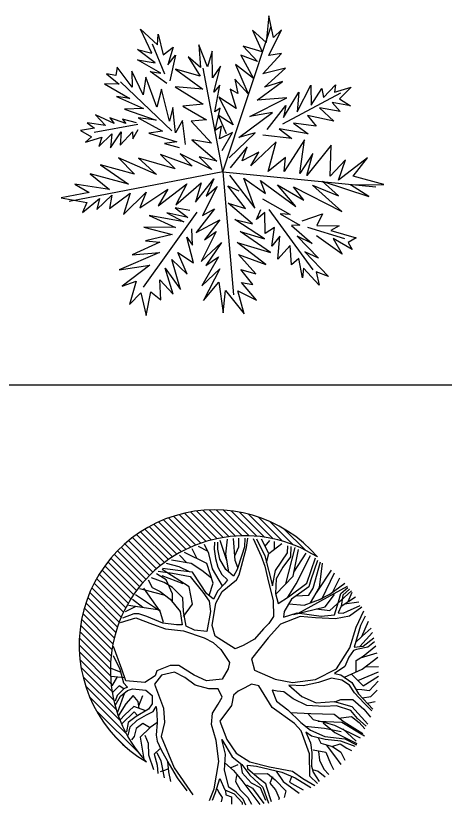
# Model space of a CAD drawing. Header units: inches. Extents: x 7658 to 73799, y 48 to 40262.
# Drawn here: x 26066 to 28122, y 5763 to 9547 of the extents above; entities that cross this region are included whole.
import ezdxf

# ---------------------------------------------------------------- set-up
doc = ezdxf.new("R2010")
doc.units = ezdxf.units.IN
doc.layers.add('www.cad-blocks.net', color=7, linetype='Continuous')
doc.styles.get("Standard").update_dxf_attribs({"font": 'arial.ttf'})

# ---------------------------------------------------------------- blocks, each defined once
blk = doc.blocks.new('A$C516926BB')
blk.add_line((0, 7.0831), (60.3118, 7.0831))
blk = doc.blocks.new('A$C6E1C5E21')
at = {"linetype": 'ByBlock'}
for p, q in [((0.9945, 1.4366), (0.981, 1.3089)), ((1.0157, 1.3319), (0.9945, 1.4366)), ((0.433, 1.2575), (0.379, 1.3726)), ((0.379, 1.3726), (0.4604, 1.2976)), ((0.7728, 0.689), (1.0049, 1.3876)), ((0.981, 1.3089), (0.9161, 1.3679)), ((0.9161, 1.3679), (0.9616, 1.2642)), ((0.9938, 1.2456), (1.0547, 1.3696)), ((1.0547, 1.3696), (1.0157, 1.3319)), ((0.4604, 1.2976), (0.4644, 1.3491)), ((0.4644, 1.3491), (0.4884, 1.2492)), ((0.4954, 1.157), (0.4364, 1.3007)), ((0.7002, 1.1914), (0.6582, 1.2974)), ((0.6582, 1.2974), (0.6667, 1.1893)), ((0.9616, 1.2642), (0.8714, 1.2905)), ((0.8714, 1.2905), (0.9387, 1.2172)), ((0.4494, 1.2115), (0.3656, 1.2749)), ((0.3656, 1.2749), (0.433, 1.2575)), ((0.4884, 1.2492), (0.5357, 1.2864)), ((0.5357, 1.2864), (0.5106, 1.202)), ((0.7223, 1.2669), (0.7002, 1.1914)), ((0.7238, 1.1391), (0.7223, 1.2669)), ((0.9653, 1.1588), (1.0537, 1.2561)), ((1.0537, 1.2561), (0.9938, 1.2456)), ((0.4765, 1.1615), (0.3652, 1.2257)), ((0.3652, 1.2257), (0.4494, 1.2115)), ((0.5106, 1.202), (0.5475, 1.2473)), ((0.5475, 1.2473), (0.5202, 1.1254)), ((0.6667, 1.1893), (0.608, 1.2403)), ((0.608, 1.2403), (0.6642, 1.1477)), ((0.9387, 1.2172), (0.8596, 1.2478)), ((0.8596, 1.2478), (0.9197, 1.1357)), ((0.2671, 1.1899), (0.2614, 1.1502)), ((0.339, 1.0946), (0.2671, 1.1899)), ((0.6642, 1.1477), (0.5461, 1.1815)), ((0.5461, 1.1815), (0.6771, 1.0843)), ((0.7728, 0.689), (0.6799, 1.186)), ((0.7621, 1.1944), (0.7238, 1.1391)), ((0.7297, 1.0712), (0.7621, 1.1944)), ((0.9197, 1.1357), (0.8336, 1.2026)), ((0.8336, 1.2026), (0.8944, 1.0621)), ((1.0728, 1.1849), (0.9653, 1.1588)), ((0.9731, 1.0941), (1.0728, 1.1849)), ((0.2614, 1.1502), (0.2168, 1.1587)), ((0.2168, 1.1587), (0.2764, 1.1092)), ((0.3926, 1.0572), (0.3377, 1.1706)), ((0.3377, 1.1706), (0.339, 1.0946)), ((0.4052, 1.1424), (0.3926, 1.0572)), ((0.4575, 0.9982), (0.4052, 1.1424)), ((0.5061, 1.1121), (0.4252, 1.1695)), ((0.4252, 1.1695), (0.4765, 1.1615)), ((0.2764, 1.1092), (0.2064, 1.1109)), ((0.2064, 1.1109), (0.329, 1.0401)), ((0.53, 0.8854), (0.2829, 1.1205)), ((0.7592, 1.1036), (0.7297, 1.0712)), ((0.7348, 0.9757), (0.7592, 1.1036)), ((0.8944, 1.0621), (0.8303, 1.1335)), ((0.8303, 1.1335), (0.8461, 1.0642)), ((0.9377, 1.0328), (1.0598, 1.1214)), ((1.0598, 1.1214), (0.9731, 1.0941)), ((1.1287, 0.9763), (1.1956, 1.1033)), ((1.1956, 1.1033), (1.1965, 1.0081)), ((1.2547, 1.0455), (1.3134, 1.1062)), ((1.3134, 1.1062), (1.3079, 1.0707)), ((0.4794, 1.0845), (0.4575, 0.9982)), ((0.5177, 0.9312), (0.4794, 1.0845)), ((0.6771, 1.0843), (0.5459, 1.0955)), ((0.5459, 1.0955), (0.6786, 1.0125)), ((0.8461, 1.0642), (0.809, 1.0856)), ((0.809, 1.0856), (0.8368, 0.9921)), ((1.061, 0.9186), (1.3386, 1.068)), ((1.0637, 0.9493), (1.1377, 1.07)), ((1.1377, 1.07), (1.1287, 0.9763)), ((1.1965, 1.0081), (1.2473, 1.0885)), ((1.2473, 1.0885), (1.2547, 1.0455)), ((1.3079, 1.0707), (1.3887, 1.095)), ((1.3887, 1.095), (1.3327, 1.0391)), ((0.329, 1.0401), (0.2637, 1.0499)), ((0.2637, 1.0499), (0.3937, 0.992)), ((0.8368, 0.9921), (0.7541, 1.0463)), ((0.7541, 1.0463), (0.8237, 0.9136)), ((0.9029, 0.954), (1.0793, 1.0435)), ((1.0793, 1.0435), (0.9377, 1.0328)), ((1.3327, 1.0391), (1.3841, 1.0052)), ((0.3937, 0.992), (0.3034, 0.9883)), ((0.3034, 0.9883), (0.4537, 0.9359)), ((0.5342, 0.9969), (0.5177, 0.9312)), ((0.5461, 0.8761), (0.5342, 0.9969)), ((0.6786, 1.0125), (0.5813, 1.0041)), ((0.5813, 1.0041), (0.6959, 0.938)), ((0.7601, 0.9934), (0.7348, 0.9757)), ((0.737, 0.8863), (0.7601, 0.9934)), ((0.9851, 0.8914), (1.0755, 1.007)), ((1.0755, 1.007), (1.0637, 0.9493)), ((1.3357, 0.9772), (1.2367, 0.9957)), ((1.2367, 0.9957), (1.3045, 0.9307)), ((1.3841, 1.0052), (1.2966, 1.0213)), ((1.2966, 1.0213), (1.3357, 0.9772)), ((0.2534, 0.9203), (0.1633, 0.9616)), ((0.1633, 0.9616), (0.2111, 0.9104)), ((0.3093, 0.9203), (0.2325, 0.9475)), ((0.2325, 0.9475), (0.2534, 0.9203)), ((0.4537, 0.9359), (0.3676, 0.9469)), ((0.3676, 0.9469), (0.484, 0.884)), ((0.8237, 0.9136), (0.7514, 0.9597)), ((0.7514, 0.9597), (0.7896, 0.8731)), ((0.8493, 0.8537), (1.0109, 0.9733)), ((1.0109, 0.9733), (0.9029, 0.954)), ((1.3045, 0.9307), (1.1785, 0.9583)), ((1.1785, 0.9583), (1.2206, 0.9082)), ((0.2111, 0.9104), (0.1243, 0.9239)), ((0.1243, 0.9239), (0.1586, 0.8977)), ((0.3666, 0.9152), (0.1573, 0.8769)), ((0.3604, 0.9231), (0.293, 0.9405)), ((0.293, 0.9405), (0.3093, 0.9203)), ((0.5796, 0.9341), (0.5461, 0.8761)), ((0.5953, 0.8197), (0.5796, 0.9341)), ((0.6959, 0.938), (0.6212, 0.9316)), ((0.6212, 0.9316), (0.7191, 0.8256)), ((1.2206, 0.9082), (1.1121, 0.9214)), ((1.1121, 0.9214), (1.1816, 0.8705)), ((0.1586, 0.8977), (0.092, 0.8866)), ((0.092, 0.8866), (0.1452, 0.8559)), ((0.1792, 0.8105), (0.2421, 0.871)), ((0.2355, 0.8038), (0.286, 0.88)), ((0.2421, 0.871), (0.2355, 0.8038)), ((0.2813, 0.816), (0.3403, 0.8809)), ((0.286, 0.88), (0.2813, 0.816)), ((0.3403, 0.8809), (0.3425, 0.8474)), ((0.3425, 0.8474), (0.3676, 0.891)), ((0.484, 0.884), (0.4184, 0.8746)), ((0.4184, 0.8746), (0.5535, 0.8331)), ((0.7666, 0.9079), (0.737, 0.8863)), ((0.7571, 0.8467), (0.7666, 0.9079)), ((0.8199, 0.8772), (0.7571, 0.8467)), ((0.7696, 0.7901), (0.8199, 0.8772)), ((0.8034, 0.7555), (0.9282, 0.8748)), ((0.9282, 0.8748), (0.8493, 0.8537)), ((1.1816, 0.8705), (1.0429, 0.8947)), ((1.0429, 0.8947), (1.1043, 0.8484)), ((0.1452, 0.8559), (0.1153, 0.8302)), ((0.1153, 0.8302), (0.1944, 0.8555)), ((0.1944, 0.8555), (0.1792, 0.8105)), ((0.5535, 0.8331), (0.4946, 0.8241)), ((0.7191, 0.8256), (0.625, 0.8413)), ((0.625, 0.8413), (0.7449, 0.7398)), ((1.1043, 0.8484), (0.9651, 0.8643)), ((1.1648, 0.8414), (1.0664, 0.6896)), ((1.1426, 0.6801), (1.1648, 0.8414)), ((0.4946, 0.8241), (0.5652, 0.8048)), ((0.89, 0.8087), (0.808, 0.7077)), ((0.8659, 0.7409), (0.89, 0.8087)), ((1.0283, 0.8321), (0.9079, 0.7167)), ((0.9898, 0.6909), (1.0283, 0.8321)), ((1.2927, 0.8171), (1.1763, 0.6714)), ((1.2879, 0.6672), (1.2927, 0.8171)), ((0.6274, 0.7152), (0.4747, 0.771)), ((0.4747, 0.771), (0.5449, 0.7026)), ((0.7216, 0.6995), (0.5692, 0.7746)), ((0.5692, 0.7746), (0.6274, 0.7152)), ((0.7449, 0.7398), (0.6602, 0.7608)), ((0.6602, 0.7608), (0.7216, 0.6995)), ((0.946, 0.7828), (0.8659, 0.7409)), ((0.9079, 0.7167), (0.946, 0.7828)), ((1.2043, 0.7757), (1.1426, 0.6801)), ((1.1763, 0.6714), (1.2043, 0.7757)), ((0.3498, 0.6776), (0.1881, 0.7215)), ((0.1881, 0.7215), (0.3219, 0.6292)), ((0.4565, 0.6762), (0.2744, 0.7555)), ((0.2744, 0.7555), (0.3498, 0.6776)), ((0.5449, 0.7026), (0.3702, 0.754)), ((0.3702, 0.754), (0.4565, 0.6762)), ((1.073, 0.7568), (0.9898, 0.6909)), ((1.0664, 0.6896), (1.073, 0.7568)), ((1.361, 0.7454), (1.2879, 0.6672)), ((1.4659, 0.7558), (1.3268, 0.649)), ((1.3268, 0.649), (1.361, 0.7454)), ((1.3981, 0.6681), (1.4659, 0.7558)), ((0.7728, 0.689), (0.0373, 0.5461)), ((0.7728, 0.689), (0.824, 0.0984)), ((0.7728, 0.689), (1.506, 0.6165)), ((0.3219, 0.6292), (0.138, 0.6794)), ((0.138, 0.6794), (0.2303, 0.6046)), ((0.6421, 0.5432), (0.7306, 0.6556)), ((0.7306, 0.6556), (0.6931, 0.5719)), ((0.8051, 0.6728), (0.9266, 0.5145)), ((0.9266, 0.5145), (0.8743, 0.6586)), ((0.8743, 0.6586), (0.9775, 0.584)), ((0.9775, 0.584), (0.9538, 0.6472)), ((0.9538, 0.6472), (1.1223, 0.5219)), ((1.3265, 0.5739), (1.249, 0.6445)), ((1.249, 0.6445), (1.4732, 0.5709)), ((1.5451, 0.6284), (1.3981, 0.6681)), ((0.2303, 0.6046), (0.0641, 0.6296)), ((0.0641, 0.6296), (0.1334, 0.5896)), ((0.3768, 0.5158), (0.5107, 0.6062)), ((0.4642, 0.5255), (0.6007, 0.6316)), ((0.5107, 0.6062), (0.4642, 0.5255)), ((0.5487, 0.5305), (0.6693, 0.635)), ((0.6007, 0.6316), (0.5487, 0.5305)), ((0.6693, 0.635), (0.6421, 0.5432)), ((0.7459, 0.6188), (0.6758, 0.4786)), ((0.6931, 0.5719), (0.7459, 0.6188)), ((0.8822, 0.5121), (0.797, 0.6215)), ((0.797, 0.6215), (0.8498, 0.5975)), ((1.1223, 0.5219), (1.0359, 0.6256)), ((1.0359, 0.6256), (1.1617, 0.5529)), ((1.1617, 0.5529), (1.1121, 0.616)), ((1.1121, 0.616), (1.3428, 0.4978)), ((1.3428, 0.4978), (1.2027, 0.6239)), ((1.2027, 0.6239), (1.3265, 0.5739)), ((1.3847, 0.6263), (1.5451, 0.6284)), ((1.4732, 0.5709), (1.3847, 0.6263)), ((0.1334, 0.5896), (0, 0.5634)), ((0.1702, 0.5081), (0.2419, 0.5764)), ((0.2305, 0.512), (0.3293, 0.5862)), ((0.2419, 0.5764), (0.2305, 0.512)), ((0.2981, 0.4838), (0.4072, 0.5907)), ((0.3293, 0.5862), (0.2981, 0.4838)), ((0.4072, 0.5907), (0.3768, 0.5158)), ((0, 0.5634), (0.123, 0.5418)), ((0.1018, 0.4939), (0.1834, 0.5607)), ((0.123, 0.5418), (0.1018, 0.4939)), ((0.1834, 0.5607), (0.1702, 0.5081)), ((0.9154, 0.4392), (0.7987, 0.5388)), ((0.7987, 0.5388), (0.8822, 0.5121)), ((0.9635, 0.5598), (1.0958, 0.4835)), ((0.6484, 0.4944), (0.3915, 0.1352)), ((0.6147, 0.5031), (0.5445, 0.5157)), ((0.5445, 0.5157), (0.606, 0.4695)), ((0.7337, 0.5119), (0.6459, 0.397)), ((0.6758, 0.4786), (0.7337, 0.5119)), ((0.9342, 0.4606), (0.9554, 0.5086)), ((0.9745, 0.4932), (0.9342, 0.4606)), ((0.9769, 0.393), (0.9745, 0.4932)), ((0.9938, 0.5079), (1.205, 0.2182)), ((0.5872, 0.4481), (0.4205, 0.4797)), ((0.4205, 0.4797), (0.5464, 0.4221)), ((0.606, 0.4695), (0.5047, 0.4914)), ((0.5047, 0.4914), (0.5872, 0.4481)), ((0.6459, 0.397), (0.7589, 0.4586)), ((0.7589, 0.4586), (0.6864, 0.3628)), ((0.9728, 0.3673), (0.8307, 0.4601)), ((0.8307, 0.4601), (0.9154, 0.4392)), ((1.0958, 0.4835), (1.0484, 0.4871)), ((1.0484, 0.4871), (1.142, 0.4331)), ((1.1541, 0.4541), (1.2503, 0.4867)), ((1.2503, 0.4867), (1.2228, 0.4316)), ((0.5464, 0.4221), (0.3946, 0.4237)), ((0.3946, 0.4237), (0.531, 0.388)), ((1.0211, 0.4212), (0.9769, 0.393)), ((1.0082, 0.3318), (1.0211, 0.4212)), ((1.142, 0.4331), (1.1018, 0.4305)), ((1.1018, 0.4305), (1.201, 0.3453)), ((1.1789, 0.4226), (1.3568, 0.3693)), ((1.2228, 0.4316), (1.3312, 0.4293)), ((1.3312, 0.4293), (1.2906, 0.4075)), ((0.531, 0.388), (0.404, 0.3581)), ((0.628, 0.3363), (0.6245, 0.4158)), ((0.7413, 0.4021), (0.6693, 0.2587)), ((0.6864, 0.3628), (0.7413, 0.4021)), ((1.0014, 0.3014), (0.8572, 0.4018)), ((0.8572, 0.4018), (0.9728, 0.3673)), ((1.047, 0.3804), (1.0082, 0.3318)), ((1.0371, 0.27), (1.047, 0.3804)), ((1.201, 0.3453), (1.1288, 0.3805)), ((1.1288, 0.3805), (1.2309, 0.2742)), ((1.3456, 0.2941), (1.2224, 0.3824)), ((1.2906, 0.4075), (1.412, 0.3719)), ((0.4712, 0.3515), (0.3391, 0.2902)), ((0.404, 0.3581), (0.4712, 0.3515)), ((0.633, 0.2517), (0.6012, 0.3755)), ((0.6012, 0.3755), (0.628, 0.3363)), ((0.6693, 0.2587), (0.7674, 0.3505)), ((0.7674, 0.3505), (0.6923, 0.239)), ((0.9787, 0.2435), (0.8425, 0.3501)), ((0.8425, 0.3501), (1.0014, 0.3014)), ((1.3928, 0.3163), (1.3025, 0.3684)), ((1.3025, 0.3684), (1.3456, 0.2941)), ((1.412, 0.3719), (1.3731, 0.3492)), ((1.3731, 0.3492), (1.3928, 0.3163)), ((1.096, 0.3349), (1.0371, 0.27)), ((1.103, 0.2427), (1.096, 0.3349)), ((1.2309, 0.2742), (1.1668, 0.3048)), ((1.1668, 0.3048), (1.279, 0.1862)), ((0.4708, 0.3023), (0.2764, 0.2189)), ((0.3391, 0.2902), (0.4708, 0.3023)), ((0.5703, 0.1245), (0.5289, 0.2688)), ((0.5289, 0.2688), (0.6022, 0.1985)), ((0.6022, 0.1985), (0.5583, 0.3013)), ((0.5583, 0.3013), (0.633, 0.2517)), ((0.7532, 0.2812), (0.6731, 0.1425)), ((0.6923, 0.239), (0.7532, 0.2812)), ((0.9319, 0.1996), (0.8482, 0.293)), ((0.8482, 0.293), (0.9787, 0.2435)), ((1.1373, 0.2724), (1.103, 0.2427)), ((1.1552, 0.1803), (1.1373, 0.2724)), ((0.2764, 0.2189), (0.4245, 0.2409)), ((0.4245, 0.2409), (0.2908, 0.1396)), ((0.5355, 0.1015), (0.4979, 0.2264)), ((0.4979, 0.2264), (0.5703, 0.1245)), ((0.6731, 0.1425), (0.759, 0.2241)), ((0.759, 0.2241), (0.6814, 0.0711)), ((0.9171, 0.1479), (0.8597, 0.2198)), ((0.8597, 0.2198), (0.9319, 0.1996)), ((1.1605, 0.2267), (1.1552, 0.1803)), ((1.234, 0.1456), (1.1605, 0.2267)), ((1.279, 0.1862), (1.2211, 0.2089)), ((1.2211, 0.2089), (1.234, 0.1456)), ((0.2908, 0.1396), (0.3591, 0.1647)), ((0.3591, 0.1647), (0.3264, 0.0523)), ((0.4772, 0.075), (0.472, 0.1704)), ((0.472, 0.1704), (0.5355, 0.1015)), ((0.6814, 0.0711), (0.7543, 0.1602)), ((0.7543, 0.1602), (0.7747, 0.0129)), ((0.9343, 0.0734), (0.8626, 0.1578)), ((0.8626, 0.1578), (0.9171, 0.1479)), ((0.4059, 0), (0.4286, 0.1138)), ((0.4286, 0.1138), (0.4772, 0.075)), ((0.7747, 0.0129), (0.7869, 0.1198)), ((0.7869, 0.1198), (0.8754, 0.0085)), ((0.8754, 0.0085), (0.846, 0.1179)), ((0.846, 0.1179), (0.9343, 0.0734)), ((0.3264, 0.0523), (0.3808, 0.1091)), ((0.3808, 0.1091), (0.4059, 0))]:
    blk.add_line(p, q, dxfattribs=at)
blk = doc.blocks.new('A$C275944A1')
for p, q in [((0.6607, 1.2777), (0.5325, 1.406)), ((0.6889, 1.283), (0.5614, 1.4105)), ((0.7182, 1.2871), (0.5914, 1.4139)), ((0.7487, 1.29), (0.6228, 1.4159)), ((0.7807, 1.2914), (0.6558, 1.4164)), ((0.8143, 1.2912), (0.6905, 1.415)), ((0.8499, 1.2891), (0.7274, 1.4116)), ((0.8877, 1.2846), (0.7669, 1.4055)), ((0.5343, 1.2371), (0.4032, 1.3682)), ((0.5579, 1.2469), (0.4273, 1.3775)), ((0.5823, 1.2559), (0.4522, 1.386)), ((0.6075, 1.2641), (0.478, 1.3936)), ((0.6337, 1.2714), (0.5048, 1.4003)), ((0.9285, 1.2772), (0.8098, 1.396)), ((0.9732, 1.266), (0.8574, 1.3818)), ((0.4679, 1.2033), (0.3354, 1.3358)), ((0.4893, 1.2153), (0.3572, 1.3474)), ((0.5115, 1.2265), (0.3798, 1.3582)), ((1.0234, 1.2491), (0.9123, 1.3602)), ((0.4077, 1.1633), (0.2737, 1.2972)), ((0.4271, 1.1773), (0.2936, 1.3107)), ((0.4472, 1.1906), (0.3142, 1.3236)), ((1.0832, 1.2228), (0.982, 1.324)), ((0.3531, 1.1176), (0.2179, 1.2528)), ((0.3707, 1.1335), (0.2359, 1.2683)), ((0.3889, 1.1487), (0.2545, 1.283)), ((0.6214, 1.2066), (0.5996, 1.2503)), ((0.6484, 1.2618), (0.6459, 1.2276)), ((0.6631, 1.2276), (0.6631, 1.2618)), ((0.7082, 1.1676), (0.6745, 1.2691)), ((0.7024, 1.2039), (0.7094, 1.2747)), ((0.7465, 1.1724), (0.7391, 1.2779)), ((0.7637, 1.2381), (0.7637, 1.2795)), ((0.7931, 1.2802), (0.7907, 1.2381)), ((0.8005, 1.2355), (0.808, 1.28)), ((0.8326, 1.2789), (0.8716, 1.1934)), ((0.8496, 1.2775), (0.8888, 1.196)), ((0.9085, 1.2066), (0.8735, 1.2751)), ((0.8905, 1.2417), (0.9127, 1.2688)), ((0.9085, 1.2066), (0.9695, 1.2553)), ((0.9352, 1.2279), (0.9348, 1.2642)), ((0.3198, 1.0841), (0.1837, 1.2202)), ((0.3362, 1.1011), (0.2005, 1.2368)), ((0.6116, 1.1592), (0.5038, 1.2111)), ((0.5655, 1.1814), (0.5411, 1.2286)), ((0.6168, 1.2158), (0.5714, 1.2406)), ((0.6459, 1.2276), (0.6533, 1.1828)), ((0.6729, 1.1803), (0.6631, 1.2276)), ((0.7449, 1.1961), (0.7637, 1.2381)), ((0.7661, 1.104), (0.8005, 1.2355)), ((0.7907, 1.2381), (0.7784, 1.1987)), ((0.9888, 1.0619), (1.0345, 1.2353)), ((0.9968, 1.2092), (0.9992, 1.2434)), ((1.0139, 1.2407), (1.0115, 1.1908)), ((1.0237, 1.0987), (1.05, 1.2262)), ((0.289, 1.0481), (0.152, 1.1851)), ((0.3041, 1.0664), (0.1675, 1.203)), ((0.5355, 1.1592), (0.4418, 1.1753)), ((0.5156, 1.1626), (0.4801, 1.1985)), ((0.6386, 1.133), (0.6214, 1.2066)), ((0.6533, 1.1828), (0.6631, 1.1408)), ((0.7024, 1.1303), (0.6729, 1.1803)), ((0.716, 1.1186), (0.7024, 1.2039)), ((0.7784, 1.1987), (0.7563, 1.1303)), ((0.8716, 1.1934), (0.8888, 1.146)), ((0.8888, 1.196), (0.9256, 1.0514)), ((0.8971, 1.1634), (0.9085, 1.2066)), ((0.9403, 1.1251), (0.9968, 1.2092)), ((1.0115, 1.1908), (0.9747, 1.1408)), ((1.0277, 1.1179), (1.0874, 1.2084)), ((1.0385, 1.0619), (1.1068, 1.1979)), ((1.09, 1.0646), (1.1317, 1.1855)), ((0.2607, 1.0096), (0.1227, 1.1476)), ((0.2745, 1.0292), (0.137, 1.1666)), ((0.4717, 1.1251), (0.3981, 1.1355)), ((0.4791, 1.1435), (0.4184, 1.1592)), ((0.5283, 1.1188), (0.4791, 1.1435)), ((0.5871, 1.1251), (0.5355, 1.1592)), ((0.641, 1.0646), (0.6116, 1.1592)), ((0.6631, 1.1408), (0.6827, 1.1066)), ((0.7592, 1.1391), (0.7465, 1.1724)), ((0.8888, 1.146), (0.9011, 1.0908)), ((0.9747, 1.1408), (0.9428, 1.0856)), ((1.1415, 1.1724), (1.1096, 1.0803)), ((1.1194, 1.0409), (1.1558, 1.1673)), ((1.1513, 1.0435), (1.1656, 1.1604)), ((0.2349, 0.9685), (0.096, 1.1075)), ((0.2474, 0.9894), (0.109, 1.1278)), ((0.4157, 1.0807), (0.3693, 1.1085)), ((0.3785, 1.1224), (0.4472, 1.1119)), ((0.5257, 1.0462), (0.3971, 1.1302)), ((0.4982, 1.0605), (0.3971, 1.0993)), ((0.4472, 1.1119), (0.5061, 1.1014)), ((0.5429, 1.1171), (0.4717, 1.1251)), ((0.5061, 1.1014), (0.5306, 1.0962)), ((0.5797, 1.0619), (0.5429, 1.1171)), ((0.6333, 1.0892), (0.5871, 1.1251)), ((0.6853, 1.0516), (0.6386, 1.133)), ((0.6827, 1.1066), (0.7097, 1.0803)), ((0.7391, 1.0987), (0.7024, 1.1303)), ((0.7563, 1.1303), (0.7391, 1.0987)), ((0.7539, 1.0803), (0.7661, 1.104)), ((0.9256, 1.0514), (0.9403, 1.1251)), ((0.9411, 1.0116), (1.0237, 1.0987)), ((1.1452, 1.0332), (1.2078, 1.1275)), ((1.1636, 0.991), (1.2225, 1.1146)), ((0.2119, 0.9247), (0.0719, 1.0647)), ((0.223, 0.947), (0.0836, 1.0864)), ((0.3295, 1.0803), (0.349, 1.0435)), ((0.4064, 1.0683), (0.3466, 1.0908)), ((0.4466, 1.0436), (0.4064, 1.0683)), ((0.4466, 1.0127), (0.4157, 1.0807)), ((0.5306, 1.0962), (0.5576, 1.0646)), ((0.5576, 1.0646), (0.5921, 1.022)), ((0.6091, 1.0146), (0.5797, 1.0619)), ((0.6222, 1.0046), (0.641, 1.0646)), ((0.695, 1.0619), (0.6631, 1.0278)), ((0.6852, 1.0251), (0.7539, 1.0803)), ((0.7097, 1.0803), (0.695, 1.0619)), ((0.9011, 1.0908), (0.9281, 0.9804)), ((0.9428, 1.0856), (0.9403, 1.0146)), ((0.9993, 0.9973), (1.0385, 1.0619)), ((1.0017, 0.9988), (1.09, 1.0646)), ((1.1096, 1.0803), (1.0998, 1.0462)), ((1.2004, 1.012), (1.272, 1.0645)), ((1.2146, 1.0224), (1.2485, 1.0897)), ((0.2015, 0.9017), (0.0609, 1.0423)), ((0.4064, 1.0065), (0.2905, 1.0367)), ((0.3074, 1.0405), (0.3847, 0.9323)), ((0.349, 1.0435), (0.3883, 1.0251)), ((0.3883, 1.0251), (0.4349, 0.9883)), ((0.4961, 0.9941), (0.4466, 1.0436)), ((0.5426, 0.9632), (0.5257, 1.0462)), ((0.5921, 1.022), (0.623, 0.9787)), ((0.6631, 1.0278), (0.6435, 0.9883)), ((0.6539, 0.9694), (0.6852, 1.0251)), ((1.0998, 1.0462), (1.0164, 0.9883)), ((1.046, 0.9193), (1.2852, 1.0498)), ((1.0998, 1.0067), (1.1194, 1.0409)), ((1.1079, 0.9705), (1.1513, 1.0435)), ((1.1361, 1.0179), (1.1452, 1.0332)), ((1.2004, 0.9331), (1.3037, 1.0281)), ((1.2519, 1.0146), (1.2863, 1.0435)), ((1.2936, 1.0356), (1.2617, 1.0067)), ((0.1829, 0.8534), (0.0411, 0.9953)), ((0.1918, 0.878), (0.0506, 1.0192)), ((0.305, 0.9471), (0.2549, 0.9869)), ((0.3847, 0.9323), (0.2698, 1.009)), ((0.4349, 0.9883), (0.4838, 0.9292)), ((0.4466, 0.9756), (0.4466, 1.0127)), ((0.4987, 0.9279), (0.4961, 0.9941)), ((0.6435, 0.9883), (0.6091, 1.0146)), ((0.9403, 1.0146), (0.9526, 0.9673)), ((0.9526, 0.9673), (1.0017, 0.9988)), ((1.0164, 0.9883), (0.9819, 0.9292)), ((1.0391, 1.0041), (1.0998, 1.0067)), ((1.0777, 0.9594), (1.1636, 0.991)), ((1.1481, 0.9853), (1.2004, 1.012)), ((1.1783, 0.9515), (1.2225, 1.0094)), ((1.2421, 0.9752), (1.2519, 1.0146)), ((1.2617, 1.0067), (1.2544, 0.9542)), ((1.2544, 0.9542), (1.323, 0.9988)), ((1.2876, 0.9758), (1.3073, 1.021)), ((0.1749, 0.828), (0.0324, 0.9705)), ((0.2713, 0.9519), (0.2207, 0.9269)), ((0.3859, 0.9358), (0.2366, 0.9567)), ((0.4998, 0.9043), (0.5426, 0.9632)), ((0.623, 0.9787), (0.6292, 0.9292)), ((0.6361, 0.8622), (0.6539, 0.9694)), ((0.9281, 0.9804), (0.9305, 0.9042)), ((1.0047, 0.9656), (1.0777, 0.9594)), ((1.0261, 0.9144), (1.1783, 0.9515)), ((1.2225, 0.9121), (1.2421, 0.9752)), ((1.2544, 0.9542), (1.2397, 0.9226)), ((1.2706, 0.9647), (1.3386, 0.9746)), ((1.2838, 0.9305), (1.3451, 0.9568)), ((1.3533, 0.9493), (1.2936, 0.9068)), ((0.1617, 0.7744), (0.0177, 0.9185)), ((0.1678, 0.8017), (0.0246, 0.9449)), ((0.2608, 0.9174), (0.2068, 0.8963)), ((0.2853, 0.9174), (0.2608, 0.9174)), ((0.3246, 0.9042), (0.2853, 0.9174)), ((0.4043, 0.876), (0.3859, 0.9358)), ((0.4838, 0.9292), (0.493, 0.8643)), ((0.5116, 0.8581), (0.4987, 0.9279)), ((0.6292, 0.9292), (0.6116, 0.8332)), ((0.9819, 0.9292), (0.9788, 0.9014)), ((0.9788, 0.9014), (1.0438, 0.923)), ((1.0438, 0.923), (1.1587, 0.9068)), ((1.1353, 0.9411), (1.2004, 0.9331)), ((1.1587, 0.9068), (1.2225, 0.9121)), ((1.2397, 0.9226), (1.2642, 0.92)), ((1.2642, 0.92), (1.2838, 0.9305)), ((1.3255, 0.8543), (1.3626, 0.9319)), ((0.1567, 0.7461), (0.0118, 0.891)), ((0.1978, 0.8757), (0.2706, 0.899)), ((0.2706, 0.899), (0.3515, 0.8674)), ((0.4002, 0.8735), (0.3246, 0.9042)), ((0.4652, 0.8643), (0.4002, 0.8735)), ((0.9305, 0.9042), (0.9077, 0.8704)), ((1.0581, 0.9042), (0.9634, 0.8674)), ((1.1317, 0.899), (1.0581, 0.9042)), ((1.2274, 0.8937), (1.1317, 0.899)), ((1.2936, 0.9068), (1.2274, 0.8937)), ((1.3697, 0.9068), (1.3476, 0.8622)), ((1.3537, 0.8084), (1.3856, 0.8817)), ((0.1502, 0.6858), (0.0032, 0.8327)), ((0.1528, 0.7166), (0.0069, 0.8624)), ((0.3515, 0.8674), (0.4126, 0.8457)), ((0.4126, 0.8457), (0.4992, 0.8364)), ((0.493, 0.8643), (0.4652, 0.8643)), ((0.4992, 0.8364), (0.5983, 0.8024)), ((0.5527, 0.8385), (0.5116, 0.8581)), ((0.6116, 0.8332), (0.5527, 0.8385)), ((0.6509, 0.8096), (0.6361, 0.8622)), ((0.8829, 0.8457), (0.8398, 0.7964)), ((0.9077, 0.8704), (0.8829, 0.8457)), ((0.9634, 0.8674), (0.9046, 0.8024)), ((1.2961, 0.7544), (1.3255, 0.8543)), ((1.3476, 0.8622), (1.3157, 0.757)), ((1.355, 0.8096), (1.398, 0.8487)), ((0.149, 0.6535), (0.0009, 0.8016)), ((0.5983, 0.8024), (0.6416, 0.7808)), ((0.7465, 0.7491), (0.6509, 0.8096)), ((0.8398, 0.7964), (0.7858, 0.7649)), ((0.9046, 0.8024), (0.825, 0.7018)), ((1.3228, 0.7804), (1.355, 0.8096)), ((1.3433, 0.7603), (1.4049, 0.8275)), ((1.3599, 0.7623), (1.4114, 0.8017)), ((0.1496, 0.6195), (0, 0.7691)), ((0.2043, 0.6519), (0.1643, 0.7607)), ((0.6416, 0.7808), (0.6778, 0.7465)), ((0.7858, 0.7649), (0.7465, 0.7491)), ((1.3157, 0.757), (1.3599, 0.7623)), ((1.382, 0.757), (1.328, 0.7465)), ((1.3599, 0.715), (1.421, 0.7634)), ((1.4138, 0.7833), (1.382, 0.757)), ((0.1521, 0.5836), (0.0008, 0.7348)), ((0.6778, 0.7465), (0.7196, 0.6834)), ((1.2323, 0.6545), (1.2961, 0.7544)), ((1.3133, 0.7412), (1.2912, 0.7097)), ((1.328, 0.7465), (1.3133, 0.7412)), ((1.3463, 0.7066), (1.4266, 0.7304)), ((0.1571, 0.5452), (0.0037, 0.6985)), ((0.1626, 0.7176), (0.1945, 0.6519)), ((0.7196, 0.6834), (0.7127, 0.654)), ((0.825, 0.7018), (0.8398, 0.6466)), ((1.2912, 0.7097), (1.2715, 0.665)), ((1.3255, 0.6939), (1.3599, 0.715)), ((1.3267, 0.6389), (1.3255, 0.6939)), ((1.355, 0.6519), (1.4291, 0.7101)), ((0.1651, 0.5037), (0.0091, 0.6598)), ((0.198, 0.6384), (0.153, 0.6546)), ((0.1945, 0.6519), (0.2117, 0.5862)), ((0.2239, 0.5967), (0.2043, 0.6519)), ((0.3711, 0.644), (0.3638, 0.6203)), ((0.4349, 0.6703), (0.3711, 0.644)), ((0.4766, 0.6703), (0.4349, 0.6703)), ((0.5502, 0.623), (0.4766, 0.6703)), ((0.7127, 0.654), (0.6852, 0.6046)), ((0.8398, 0.6466), (0.9379, 0.6046)), ((1.1317, 0.6019), (1.2323, 0.6545)), ((1.2715, 0.665), (1.2225, 0.6309)), ((1.2702, 0.6131), (1.355, 0.6519)), ((1.3697, 0.6634), (1.4325, 0.6649)), ((0.1773, 0.4582), (0.0176, 0.6178)), ((0.2187, 0.6114), (0.1532, 0.6177)), ((0.1824, 0.6149), (0.1564, 0.5726)), ((0.3638, 0.6203), (0.3147, 0.5888)), ((0.394, 0.6231), (0.36, 0.5798)), ((0.4559, 0.6385), (0.394, 0.6231)), ((0.5061, 0.6125), (0.4559, 0.6385)), ((0.5551, 0.5757), (0.5061, 0.6125)), ((0.6091, 0.5967), (0.5502, 0.623)), ((1.2077, 0.6098), (1.1464, 0.5888)), ((1.2568, 0.5993), (1.2077, 0.6098)), ((1.2225, 0.6309), (1.2519, 0.6256)), ((1.2519, 0.6256), (1.3059, 0.5888)), ((1.3044, 0.6288), (1.3599, 0.573)), ((1.3345, 0.5985), (1.433, 0.6387)), ((1.3599, 0.573), (1.4326, 0.6179)), ((0.1956, 0.4065), (0.0305, 0.5716)), ((0.1921, 0.573), (0.1603, 0.5423)), ((0.214, 0.5572), (0.1921, 0.573)), ((0.2117, 0.5862), (0.2313, 0.5651)), ((0.3147, 0.5888), (0.2239, 0.5967)), ((0.36, 0.5798), (0.403, 0.4653)), ((0.6214, 0.5573), (0.5551, 0.5757)), ((0.6852, 0.6046), (0.6091, 0.5967)), ((0.825, 0.5809), (0.7931, 0.5625)), ((0.8594, 0.573), (0.825, 0.5809)), ((0.9232, 0.4679), (0.8594, 0.573)), ((0.9379, 0.6046), (1.0213, 0.5888)), ((1.0728, 0.573), (1.0041, 0.5757)), ((1.0041, 0.5757), (1.0655, 0.5205)), ((1.0213, 0.5888), (1.1317, 0.6019)), ((1.1464, 0.5888), (1.0728, 0.573)), ((1.2936, 0.5757), (1.2568, 0.5993)), ((1.3182, 0.5389), (1.2936, 0.5757)), ((1.3059, 0.5888), (1.3378, 0.5336)), ((1.3893, 0.5494), (1.4313, 0.5939)), ((0.2141, 0.5573), (0.1822, 0.5257)), ((0.2172, 0.5386), (0.1832, 0.4453)), ((0.197, 0.5231), (0.2313, 0.5494)), ((0.2313, 0.5651), (0.2141, 0.5573)), ((0.2313, 0.5494), (0.2559, 0.5573)), ((0.2559, 0.5573), (0.3196, 0.552)), ((0.3196, 0.552), (0.349, 0.5257)), ((0.6656, 0.5573), (0.6214, 0.5573)), ((0.6852, 0.5178), (0.6656, 0.5573)), ((0.7612, 0.5467), (0.7391, 0.5283)), ((0.7931, 0.5625), (0.7612, 0.5467)), ((0.9477, 0.5467), (0.9232, 0.552)), ((0.9232, 0.552), (0.9452, 0.4994)), ((0.9796, 0.5441), (0.9477, 0.5467)), ((1.0237, 0.5099), (0.9796, 0.5441)), ((1.3648, 0.4889), (1.3182, 0.5389)), ((1.3251, 0.5556), (1.3525, 0.5546)), ((1.3378, 0.5336), (1.4065, 0.46)), ((1.3525, 0.5546), (1.3893, 0.5494)), ((1.3967, 0.5205), (1.4269, 0.5522)), ((0.2247, 0.3439), (0.0498, 0.5188)), ((0.1822, 0.5257), (0.1724, 0.4994)), ((0.1724, 0.4784), (0.197, 0.5231)), ((0.2583, 0.5257), (0.2239, 0.4863)), ((0.2828, 0.4968), (0.2583, 0.5257)), ((0.2872, 0.4639), (0.2828, 0.4968)), ((0.2856, 0.4761), (0.3049, 0.5257)), ((0.349, 0.5257), (0.349, 0.4863)), ((0.6656, 0.4837), (0.6852, 0.5178)), ((0.7391, 0.5283), (0.7293, 0.4784)), ((0.9452, 0.4994), (0.9992, 0.4574)), ((1.09, 0.4784), (1.0237, 0.5099)), ((1.0655, 0.5205), (1.1341, 0.4915)), ((1.1341, 0.4915), (1.22, 0.4968)), ((1.22, 0.4968), (1.3059, 0.4731)), ((1.2246, 0.4955), (1.2519, 0.5073)), ((1.2519, 0.5073), (1.3108, 0.5073)), ((1.3108, 0.5073), (1.3623, 0.46)), ((1.3559, 0.5141), (1.3967, 0.5205)), ((1.3793, 0.4891), (1.4169, 0.4977)), ((0.2879, 0.2473), (0.081, 0.4542)), ((0.2239, 0.4863), (0.1881, 0.4305)), ((0.2608, 0.4731), (0.219, 0.4337)), ((0.3193, 0.4527), (0.2608, 0.4731)), ((0.3319, 0.46), (0.273, 0.4258)), ((0.349, 0.4863), (0.3319, 0.46)), ((0.3539, 0.4495), (0.3687, 0.4731)), ((0.3687, 0.4731), (0.3711, 0.4416)), ((0.403, 0.4653), (0.4079, 0.3969)), ((0.6386, 0.4416), (0.6656, 0.4837)), ((0.7293, 0.4784), (0.6729, 0.4022)), ((1.0314, 0.3912), (0.9232, 0.4679)), ((0.9992, 0.4574), (1.0606, 0.3969)), ((1.1734, 0.4731), (1.09, 0.4784)), ((1.2323, 0.4758), (1.1734, 0.4731)), ((1.301, 0.4547), (1.2323, 0.4758)), ((1.3329, 0.4153), (1.301, 0.4547)), ((1.3059, 0.4731), (1.382, 0.389)), ((1.3623, 0.46), (1.3944, 0.4213)), ((1.4016, 0.4521), (1.3648, 0.4889)), ((0.219, 0.4337), (0.1957, 0.4096)), ((0.2632, 0.4469), (0.2034, 0.3908)), ((0.273, 0.4258), (0.2337, 0.3969)), ((0.279, 0.4293), (0.2632, 0.4469)), ((0.2779, 0.4074), (0.3221, 0.4337)), ((0.3221, 0.4337), (0.3539, 0.4495)), ((0.3711, 0.4416), (0.3736, 0.3969)), ((0.6337, 0.3864), (0.6386, 0.4416)), ((1.0115, 0.4442), (1.1096, 0.439)), ((1.0949, 0.439), (1.1194, 0.4101)), ((1.1096, 0.439), (1.22, 0.4363)), ((1.22, 0.4363), (1.2691, 0.3995)), ((1.2421, 0.4179), (1.3035, 0.4258)), ((1.3035, 0.4258), (1.3402, 0.3969)), ((0.2337, 0.3969), (0.2264, 0.3522)), ((0.2436, 0.3759), (0.2779, 0.4074)), ((0.3049, 0.3917), (0.273, 0.368)), ((0.3368, 0.3733), (0.3049, 0.3917)), ((0.3711, 0.3943), (0.3393, 0.3733)), ((0.3736, 0.3969), (0.3687, 0.3365)), ((0.4079, 0.3969), (0.3932, 0.3286)), ((0.6558, 0.3102), (0.6337, 0.3864)), ((0.6729, 0.4022), (0.7073, 0.3154)), ((1.0624, 0.3571), (1.0314, 0.3912)), ((1.0606, 0.3969), (1.1072, 0.3601)), ((1.0826, 0.3785), (1.1738, 0.3695)), ((1.1194, 0.4101), (1.1661, 0.3995)), ((1.1439, 0.4022), (1.2573, 0.3973)), ((1.1661, 0.3995), (1.2225, 0.3838)), ((1.1685, 0.3943), (1.2233, 0.3479)), ((1.2225, 0.3838), (1.3451, 0.3233)), ((1.2573, 0.3973), (1.3656, 0.3324)), ((1.2691, 0.3995), (1.3574, 0.3443)), ((1.3746, 0.3785), (1.3329, 0.4153)), ((1.3402, 0.3969), (1.3672, 0.3654)), ((0.224, 0.2778), (0.1582, 0.3436)), ((0.2337, 0.3338), (0.2436, 0.3759)), ((0.273, 0.368), (0.2632, 0.3286)), ((0.3393, 0.3733), (0.2926, 0.3259)), ((1.1026, 0.2458), (1.0624, 0.3571)), ((1.1121, 0.3312), (1.0851, 0.3496)), ((1.0851, 0.3496), (1.1072, 0.2997)), ((1.1072, 0.3601), (1.1759, 0.3286)), ((1.1738, 0.3695), (1.2542, 0.3541)), ((1.2233, 0.3479), (1.3285, 0.2953)), ((1.2617, 0.3654), (1.3254, 0.3077)), ((0.2632, 0.3286), (0.2509, 0.3128)), ((0.2926, 0.3259), (0.3098, 0.2208)), ((0.3147, 0.3365), (0.3295, 0.297)), ((0.3687, 0.3365), (0.3736, 0.3075)), ((0.3736, 0.3075), (0.3932, 0.2655)), ((0.3932, 0.3286), (0.4546, 0.1787)), ((0.668, 0.2103), (0.6558, 0.3102)), ((0.6999, 0.2445), (0.6827, 0.3154)), ((0.6827, 0.3154), (0.7318, 0.2313)), ((0.7073, 0.3154), (0.7514, 0.2497)), ((1.1783, 0.3154), (1.1121, 0.3312)), ((1.1439, 0.3233), (1.1562, 0.297)), ((1.1759, 0.3286), (1.2715, 0.3181)), ((1.2519, 0.3075), (1.1783, 0.3154)), ((1.3206, 0.2813), (1.2519, 0.3075)), ((1.2715, 0.3181), (1.328, 0.2891)), ((0.3295, 0.297), (0.3319, 0.2418)), ((0.3859, 0.2707), (0.3589, 0.2445)), ((0.3932, 0.2655), (0.43, 0.1971)), ((1.1072, 0.2997), (1.1146, 0.2523)), ((1.1194, 0.2655), (1.1808, 0.255)), ((1.1562, 0.297), (1.2126, 0.2813)), ((1.1832, 0.2891), (1.2225, 0.2366)), ((1.2102, 0.2813), (1.2495, 0.2944)), ((1.2126, 0.2813), (1.2519, 0.255)), ((1.2495, 0.2944), (1.2813, 0.2734)), ((1.2813, 0.2734), (1.3035, 0.2629)), ((0.3319, 0.2418), (0.3564, 0.1709)), ((0.3589, 0.2445), (0.3736, 0.1919)), ((0.3711, 0.2523), (0.3908, 0.2129)), ((0.695, 0.1682), (0.6999, 0.2445)), ((0.7318, 0.2313), (0.7784, 0.1945)), ((0.7514, 0.2497), (0.8176, 0.2077)), ((1.1047, 0.1393), (1.1026, 0.2458)), ((1.1146, 0.2523), (1.1121, 0.1866)), ((1.1464, 0.2576), (1.1513, 0.2155)), ((1.1808, 0.255), (1.2028, 0.1998)), ((1.2225, 0.2366), (1.2519, 0.1945)), ((1.2519, 0.255), (1.2715, 0.2155)), ((0.3736, 0.1919), (0.3761, 0.1525)), ((0.3908, 0.2129), (0.4064, 0.1314)), ((0.4226, 0.2103), (0.4276, 0.1603)), ((0.43, 0.1971), (0.4693, 0.1314)), ((0.6459, 0.0789), (0.668, 0.2103)), ((0.6974, 0.2024), (0.7391, 0.1656)), ((0.7269, 0.1814), (0.7612, 0.1945)), ((0.7735, 0.1945), (0.7809, 0.1551)), ((0.7784, 0.1945), (0.8176, 0.1446)), ((0.8078, 0.1735), (0.8054, 0.1919)), ((0.8054, 0.1919), (0.8496, 0.1866)), ((0.8176, 0.2077), (0.9109, 0.184)), ((1.1513, 0.2155), (1.171, 0.1735)), ((1.2028, 0.1998), (1.2176, 0.1709)), ((0.4079, 0.1656), (0.3883, 0.1603)), ((0.4226, 0.1735), (0.4079, 0.1656)), ((0.4276, 0.1603), (0.4374, 0.113)), ((0.4546, 0.1787), (0.5446, 0.0501)), ((0.7171, 0.0867), (0.695, 0.1682)), ((0.7391, 0.1656), (0.7784, 0.1183)), ((0.7809, 0.1551), (0.8226, 0.1078)), ((0.8594, 0.1287), (0.8078, 0.1735)), ((0.8373, 0.1498), (0.9011, 0.1525)), ((0.8496, 0.1866), (0.9698, 0.1577)), ((0.9011, 0.1525), (0.9379, 0.1209)), ((0.9109, 0.184), (1.0213, 0.163)), ((0.9428, 0.163), (0.9772, 0.113)), ((0.9698, 0.1577), (1.0336, 0.1314)), ((1.0213, 0.163), (1.0704, 0.1287)), ((1.1121, 0.1866), (1.1194, 0.1577)), ((1.117, 0.1709), (1.1439, 0.163)), ((1.1194, 0.1577), (1.1489, 0.113)), ((1.1439, 0.163), (1.1783, 0.1367)), ((1.171, 0.1735), (1.1955, 0.1471)), ((0.4693, 0.1314), (0.5159, 0.0683)), ((0.6533, 0.0605), (0.6729, 0.1287)), ((0.6729, 0.1287), (0.6974, 0.0735)), ((0.7539, 0.1419), (0.7489, 0.113)), ((0.7784, 0.1183), (0.8643, 0.0026)), ((0.8176, 0.1446), (0.879, 0.0867)), ((0.8937, 0.1025), (0.8594, 0.1287)), ((0.9256, 0.1367), (0.9134, 0.1051)), ((0.9379, 0.1209), (0.9894, 0.0683)), ((1.0164, 0.1367), (1.0066, 0.1103)), ((1.0336, 0.1314), (1.1096, 0.0841)), ((1.0704, 0.1287), (1.1282, 0.0949)), ((1.1417, 0.1034), (1.1047, 0.1393)), ((0.6243, 0.0226), (0.6459, 0.0789)), ((0.6607, 0.0789), (0.668, 0.0605)), ((0.7514, 0.063), (0.7171, 0.0867)), ((0.7489, 0.113), (0.7711, 0.0735)), ((0.8005, 0.0973), (0.8299, 0.0814)), ((0.8226, 0.1078), (0.8667, 0.0841)), ((0.8299, 0.0814), (0.8839, 0.0078)), ((0.8667, 0.0841), (0.8913, 0.0237)), ((0.879, 0.0867), (0.906, 0.0105)), ((0.8986, 0.0841), (0.8937, 0.1025)), ((0.9207, 0.0157), (0.8986, 0.0841)), ((0.9134, 0.1051), (0.9403, 0.0735)), ((0.9772, 0.113), (1.0532, 0.0578)), ((1.0066, 0.1103), (1.0728, 0.0735)), ((0.6386, 0.0237), (0.6533, 0.0605)), ((0.668, 0.0605), (0.6852, 0.0367)), ((0.6974, 0.0735), (0.7416, 0.0551)), ((0.6999, 0.0683), (0.7024, 0.0499)), ((0.7024, 0.0499), (0.7293, 0.0394)), ((0.7293, 0.0394), (0.7293, 0.0052)), ((0.7416, 0.0551), (0.7809, 0.0131)), ((0.7858, 0.0289), (0.7514, 0.063)), ((0.7711, 0.0735), (0.8078, 0.0367)), ((0.9403, 0.0735), (0.9575, 0.0341)), ((0.9894, 0.0683), (0.9821, 0.0367)), ((0.6852, 0.0367), (0.6803, 0.0157)), ((0.7809, 0.0131), (0.7809, 0.0026)), ((0.798, 0), (0.7858, 0.0289)), ((0.8078, 0.0367), (0.825, 0.0052)), ((0.9575, 0.0341), (0.955, 0.0262))]:
    blk.add_line(p, q)
for centre, radius, start, end in [((0.6484, 0.768), 0.6484, 40.623, 239.745), ((0.7935, 0.647), 0.6445, 57.4265, 222.9415)]:
    blk.add_arc(centre, radius, start, end)
at = {"width": 0.8, "flags": 9}
for tag, p in [('XSIZE', (0.6834, 0.6079)), ('YSIZE', (0.848, 0.6401)), ('YSIZE', (1.0049, 0.5876)), ('XSIZE', (0.6669, 0.5535))]:
    blk.add_attdef(tag, p, '', height=0.000252, dxfattribs=at)

msp = doc.modelspace()

# ---------------------------------------------------------------- block references
at = {"xscale": 1000, "yscale": 1000, "zscale": 1000}
for name, p in [('A$C6E1C5E21', (26283.9, 8110.7)), ('A$C275944A1', (26369.7, 5762.7))]:
    msp.add_blockref(name, p, dxfattribs=at)
at = {"layer": 'www.cad-blocks.net', "color": 155, "true_color": 0x546d8e, "xscale": 1000, "yscale": 1000, "zscale": 1000}
msp.add_blockref('A$C516926BB', (11386.7, 694.4), dxfattribs=at)

doc.saveas('drawing.dxf')
